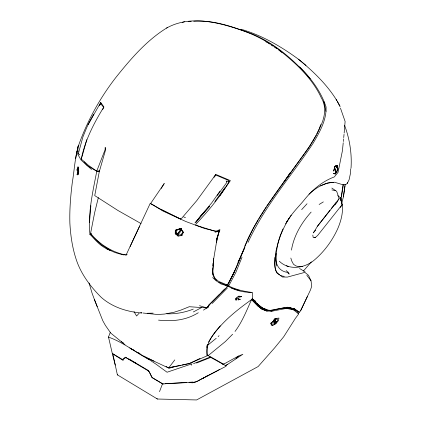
<?xml version="1.0" encoding="UTF-8"?>
<svg xmlns="http://www.w3.org/2000/svg" width="421" height="421" viewBox="0 0 421 421"><rect width="100%" height="100%" fill="white"/><g stroke="black" fill="none" stroke-linecap="round" stroke-linejoin="round"><path stroke-width="0.63" d="M248.048 242.417C264.472 206.143 291.348 176.225 313.124 143.251C319.586 132.199 326.591 120.206 326.075 106.945C320.939 91.42 311.045 78.28 299.542 66.855M91.31 233.255L89.947 234.455L90.468 233.918C95.62 241.265 102.256 247.737 110.965 250.574L101.793 245.117L89.947 234.455C87.852 213.473 92.583 192.765 96.567 172.31L97.109 171.258L99.593 171M337.679 195.66L340.247 197.502C344.652 207.595 341.857 219.009 337.731 228.708C332.306 240.612 324.417 251.442 314.455 259.941C304.736 268.298 289.106 270.729 279.276 261.215M351.019 168.279C352.003 153.697 349.672 138.993 344.573 125.316M103.619 107.85L103.65 107.129M108.476 336.974L112.291 353.435L122.569 359.545L125.253 357.155L136.194 363.386M312.803 235.102L313.219 237.576L315.513 237.344L317.692 235.434L342.062 204.706L340.247 197.502M350.714 168.9L350.477 173.326L349.056 179.846L347.299 183.377L345.578 184.698L342.341 184.593L334.474 182.219L327.57 183.046L320.502 185.84M347.299 183.377L347.362 182.325M341.642 203.49L343.415 196.828L345.125 184.466M89.473 222.504L90.868 205.659M212.6 268.819C212.016 273.071 213.184 277.786 216.605 280.565M213.605 261.915L212.921 271.113L213.415 274.929L215.12 278.507L218.673 281.407L227.577 285.128C238.87 264.841 244.901 242.086 256.905 222.172C266.909 205.227 278.376 189.213 290.095 173.426C300.883 158.028 313.492 143.508 320.691 125.953C324.954 117.006 326.664 106.518 321.191 97.614C312.129 77.953 295.179 62.561 278.365 49.368C267.403 41.632 255.526 35.075 242.828 30.675C218.894 22.339 190.139 14.809 166.5 28.096M276.065 253.505C274.592 262.172 277.749 271.108 287.411 272.361L289.174 274.15M176.809 229.392L175.31 230.298L175.268 233.744L178.109 236.107L181.972 235.507L183.33 232.239L180.919 228.64L179.051 228.729M78.106 151.949L77.648 148.108L78.322 145.855C74.927 157.722 74.354 170.337 72.301 182.525C70.586 196.018 69.481 209.642 69.886 223.251C70.539 235.086 72.217 246.953 75.822 258.268C80.469 273.355 90.152 286.317 101.219 297.337C112.412 307.277 127.184 311.866 141.898 313.04M337.216 200.817L337.1 202.101L334.842 205.006M212.826 265.709L213.068 263.109M213.247 261.157L213.489 258.557M343.215 142.777L342.452 150.56L338.047 172.378L334.316 176.925C321.665 181.593 311.398 190.702 303.209 201.222C298.121 207.216 292.453 212.779 288.411 219.567C282.223 229.503 278.139 240.649 275.792 252.09C275.134 258.941 273.224 266.809 276.96 273.018L282.449 277.018L287.396 277.086L304.857 272.366L308.535 275.329L311.04 280.854L311.745 286.269L310.409 290.106L300.683 310.593L299.505 312.266L298.047 311.44M343.341 141.482L343.594 138.888M343.72 137.588L344.036 134.346M344.162 133.047L345.115 121.464L340.442 108.081M343.041 184.598L340.789 200.459M206.932 347.609L207.132 345.846M343.415 196.828L345.031 185.772M170.715 367.586L189.15 363.639L207.174 355.798C205.069 343.794 212.9 334.379 220.325 325.849M75.738 158.48L76.864 151.239M343.41 184.598L341.368 196.965M291.464 250.1C293.8 235.786 301.504 222.746 311.135 212.089M218.315 230.313L219.373 231.008L217.415 236.634L213.542 259.794L212.563 272.177L213.015 275.045M191.602 365.223L191.86 363.839L167.069 372.238L156.054 364.202L143.871 356.055M78.306 153.807L82.89 136.988L86.352 128.516L88.057 124.695L100.745 102.456L103.903 106.908C93.92 123.142 85.063 140.225 81.258 159.054L88.71 165.532L96.741 171.152L105.097 149.687L105.182 147.403L105.724 149.387L99.267 171.752L94.736 195.591L117.938 210.484L141.051 223.567M340.784 199.991L341.136 198.175M216.457 242.596L218.925 231.618M98.346 197.607L94.688 212.542L90.72 232.645L90.973 233.808C99.672 244.469 112.07 252.242 125.6 254.958M215.078 298.889L208.705 305.325L208.09 307.667L206.837 307.919L189.261 306.714L181.067 310.019L174.01 312.271L164.39 314.066L157.591 314.503L143.172 313.04M217.415 236.634L216.594 239.723L219.373 231.008L215.042 230.987L204.532 228.492L185.861 221.53L163.006 211.042L150.244 203.327L126.147 254.915L121.506 254.442L114.891 252.511L106.145 248.59M82.032 156.644L86.768 139.625M337.384 165.59L336.779 167.774L336.447 166.463L337.384 165.59L337.968 169L336.784 172.121L335.237 173.978L333.479 173.368L335.237 173.978L336.147 172.373L334.621 168.174L333.574 171.1L334.721 167.058L336.032 165.611L337.384 165.59L334.463 166.642L336.147 172.373M274.918 319.06L276.013 318.444L278.955 318.076L278.492 320.565L275.708 323.828L272.75 325.47L270.866 323.675L271.171 322.57M226.14 180.872L226.719 181.73L226.298 183.14L217.325 195.46M207.285 345.341L207.59 344.336M280.712 234.255C277.002 244.39 275.308 255.189 276.471 265.956M81.837 157.249L81.258 159.054L81.537 159.154M78.127 148.187L77.301 150.634L77.443 153.602L81.079 160.085L91.552 169.484M276.523 321.486L275.708 323.828L274.224 323.512L274.955 322.565M251.79 299.447L257.889 305.925L261.983 309.203L266.582 310.982C276.871 309.767 288.974 304.351 297.994 312.25L298.494 313.861L298.263 314.508L295.216 318.623L283.707 336.763L274.739 347.751L258.131 366.559L196.612 399.95L157.417 399.024L117.37 374.827L113.091 355.05M319.423 128.237L320.744 124.584M270.866 323.675L273.482 321.06L273.903 319.886L274.476 324.091L271.445 323.996M77.648 148.108C86.237 122.906 99.061 99.309 115.291 78.217L116.007 77.301C130.926 58.656 146.982 39.906 167.626 27.423M159.517 391.656L162.495 383.826L163.116 383.794M110.36 332.195L108.471 337.095C123.242 342.268 135.451 352.324 149.139 359.639M335.237 173.978L335.942 172.189L336.753 171.315L337.547 168.853L336.447 166.463L334.463 166.642M100.745 102.456L99.403 105.797L100.603 103.592L101.282 103.776M242.017 257.205L235.897 272.287L228.703 285.922C235.739 289.574 243.427 291.279 251.216 292.327M238.754 260.541L238.007 262.33L244.875 247.243L234.418 272.045L227.451 284.843L228.703 285.922M280.96 233.666L282.949 228.966M244.733 246.206L248.337 237.944M276.187 321.902L275.713 322.991L275.276 322.691L274.855 318.708L276.613 318.834M130.11 246.595L139.683 226.051M208.506 342.141C218.857 324.296 235.539 310.961 252.195 299.147L252.726 296.679L252.479 292.442C243.833 292.5 235.202 290.616 227.814 286.022L226.903 286.938M219.741 196.054L230.382 180.62L215.831 174.42L213.994 177.188L215.678 175.441L217.731 175.836L227.85 180.146L229.082 181.114L228.187 183.051C219.225 197.996 207.958 211.395 196.023 224.04L195.707 225.167L216.057 231.613L219.946 229.908L219.062 231.008M331.816 188.05L336.689 191.329L339.152 198.544L338.6 199.701L317.471 226.214L313.429 232.934M300.683 310.593L307.556 296.147M316.234 135.078L309.34 146.713L266.809 206.085M316.771 133.946L319.207 128.842M78.227 146.929L78.906 145.513M297.994 312.25L298.284 311.645L293.363 308.414M234.86 270.587L227.577 285.128L226.24 284.291M248.59 237.349L252.632 229.487M88.057 124.695L93.709 114.117M102.545 109.749L103.35 108.323M252.921 228.924L258.089 219.773M340.431 207.564L342.062 204.706L342.515 204.964M288.185 176.231L290.111 172.947L283.507 182.546M77.538 169.021L76.864 170.221L77.896 167.279L77.201 174.568L77.859 174.878L78.774 171.452L78.332 166.911L77.406 167.095M285.559 223.904L287.501 220.651M288.148 219.567L288.795 218.483M161.232 188.471L164.269 183.461L150.56 203.59L161.106 209.474L180.43 219.02L181.567 218.404L196.802 200.585L215.831 174.42M258.778 218.667L266.098 207.164M286.664 221.988L291.232 215.094M235.029 331.448C242.254 321.818 246.585 310.535 251.547 299.673L257.231 305.388L261.983 309.203L271.977 311.177L288.648 307.977L293.616 309.877L298.494 313.861M219.946 191.166L211.863 202.685L194.96 222.909M227.451 286.59L208.705 305.325L206.837 307.919L203.459 310.135M177.03 229.571L175.478 231.134L177.283 234.66L176.831 234.481L175.81 232.15L177.715 229.524L181.446 228.887L181.625 230.15L183.33 232.239L180.935 234.902L177.862 235.107L175.268 233.744L175.31 230.298L180.919 228.64L181.446 228.887L177.283 234.66L178.109 236.107M214.831 201.585L224.856 187.74M177.862 235.107L181.625 230.15M176.831 234.481L181.446 228.887L179.014 228.819M317.471 226.214L330.027 210.126M331.216 208.611L336.374 202.069M337.963 200.054L339.152 198.544M209.237 305.009L206.837 307.919L199.512 305.688M174.778 359.918L169.347 367.033L168.19 367.817L148.85 358.818M311.345 261.894L303.388 271.061M301.678 209.637L307.03 203.764M115.265 365.107L112.291 353.435M180.935 234.902L183.33 232.239M232.624 334.227L225.403 341.51L208.506 355.35L207.227 355.587M139.104 313.25L136.588 316.003L134.015 311.666M225.146 288.801L208.705 305.325M226.924 286.948L227.987 286.133L221.014 283.97L216.041 280.702L212.652 277.518M212.247 303.42L227.329 288.069M313.429 232.476L315.787 230.092M215.989 297.973L219.625 294.295M221.446 292.458L224.63 289.238M235.844 358.639L238.375 356.103L242.88 354.261L225.645 365.665M218.141 336.611L219.057 335.695M276.013 318.444L271.192 323.07L271.208 325.18L272.75 325.47M308.946 194.192C315.724 188.04 324.059 182.451 333.548 182.409M126.195 255.11L127.147 254.252M216.194 338.305L206.669 346.067M275.276 322.691L274.224 323.512L274.476 324.091L273.482 321.06M334.984 166.3L336.032 165.611M218.478 370.075L219.583 369.396M319.129 204.474L323.333 201.906M201.364 307.672L193.36 311.95M204.364 377.474L202.091 378.779L217.925 370.412M205.501 376.821L208.342 375.19M197.923 380.989L201.922 378.732M222.783 364.312L224.014 363.97L238.375 356.103M225.324 365.681L227.85 364.312M200.054 358.424L189.15 363.639L187.608 363.844M198.28 312.745C185.956 320.397 172.663 321.586 158.528 320.123M197.386 381.237L191.981 382.931M275.318 319.65L277.197 318.876L277.886 320.186L275.713 322.991L275.318 319.65L274.855 318.708M196.544 363.044L210.721 357.413L225.488 365.575L226.072 366.254L195.455 382.157L166.148 383.684M193.486 363.67L209.511 357.313L210.721 357.413L207.585 355.092L208.716 355.74M182.177 22.502L184.535 21.681M314.44 237.718L315.513 237.344M193.276 309.125C184.845 312.424 175.862 314.145 166.79 313.777M174.615 366.486L169.031 368.354L166.09 366.375M238.049 299.899L240.349 299.22L238.149 299.894M215.089 232.224L219.373 231.008M226.719 181.73L229.082 181.114M241.538 296.679L238.875 297.252L238.402 296.616L241.538 296.679L238.865 296.079L236.234 297.821L235.497 299.952L236.534 300.136M180.677 365.265L168.19 367.817M181.961 364.996L187.092 363.912M218.267 230.176L219.946 229.908M222.788 364.149L224.014 363.97M128.926 358.95L148.313 370.475L147.529 370.217L149.429 372.169L152.239 377.6L162.995 383.989L169.068 383.426M99.472 171.042L97.109 171.258L93.841 169.579L87.247 165.527L84.074 161.896M334.848 169.968L335.942 172.189L336.784 172.121M188.161 21.692L191.25 21.45M193.718 21.255C214.3 19.729 234.176 27.37 253.179 34.348C275.634 44.042 294.363 60.303 310.203 78.69M186.445 382.473L165.058 383.689M189.05 382.305L192.95 382.052M302.436 266.388L298.305 266.577L295.889 265.904L293.5 264.288L291.674 260.852L290.832 258.052M147.208 313.271L153.17 313.145M267.298 310.072L262.925 308.277L255.515 302.504C260.467 306.951 266.204 311.54 273.329 310.088C279.181 309.072 285.143 306.556 291.148 307.767M177.715 229.524L180.614 229.545M271.977 311.177L266.582 310.982L263.72 309.698L257.889 305.925M284.259 276.292L282.696 276.192L280.66 275.392M282.954 308.104L286.285 308.346L293.616 309.877M287.096 307.193L294.905 309.114L299.505 312.266M126.158 357.303L123.021 359.534L123.137 360.465L112.302 353.577M287.154 307.262L290.932 307.788M140.73 312.598L141.951 312.819M331.927 189.918L335.227 190.566M121.506 254.442L123.821 254.921M117.37 374.827L117.775 374.916M98.004 171.452L99.267 171.752M263.057 308.414L265.509 309.072M231.561 288.038L239.717 290.611M241.096 29.259C261.988 35.311 281.033 46.468 298.489 59.25C314.713 72.57 330.38 87.7 340.179 106.46M286.406 265.751L288.464 266.561M227.987 286.133L218.952 282.175M183.74 216.947L185.477 217.657M131.199 349.025L133.894 350.125M161.106 209.474L180.43 219.02M265.793 41.742L267.509 42.584M145.503 356.919L153.965 361.144M293.342 308.319L294.905 309.114M209.847 356.382L222.856 363.797M153.328 205.122L153.844 205.416M129.742 347.92L143.966 356.366M162.495 383.826L151.865 377.505L149.008 371.306L126.516 357.966M138.351 352.603L140.04 353.619M299.568 268.487L305.046 271.819M121.285 341.642L123.379 342.989M268.051 42.937L269.666 43.994M271.287 45.052L272.903 46.11M274.524 47.163L276.676 48.573M252.216 298.931L255.842 301.541L252.105 298.6M156.854 398.603L157.417 399.024M286.143 270.598L288.496 272.519L289.053 273.561M78.243 153.718L79.722 154.854M278.297 49.631L281.791 52.414M125 344.657L110.802 333.143L105.413 325.422L102.782 320.697L94.914 300.873L92.057 293.127L89.057 283.007M305.978 65.397L298.489 59.25M279.528 274.734C273.382 271.087 275.329 263.372 274.845 257.499M252.158 298.984L259.52 305.862M162.448 383.468L162.995 383.989M237.676 297.573L239.554 299.399L236.544 298.189L236.923 299.72M235.439 298.594L236.644 299.82M337.174 168.184L337.968 169M181.225 234.608L181.972 235.507M306.841 275.287L311.04 280.854M100.603 103.592L103.824 107.634M336.147 99.388L336.784 100.514M337.416 101.635L339.768 106.239M94.399 299.415L97.251 306.704M334.621 168.174L335.942 172.189M175.478 231.134L175.81 232.15M323.77 101.282L325.991 111.476M273.903 319.886L274.171 322.907M207.011 346.767L207.174 355.798M78.306 167.59L77.859 174.878L78.453 171.684L78.306 167.59M200.575 215.994L195.912 222.293L209.495 206.374L200.575 215.994M77.201 174.568L76.932 174.447L77.211 174.599"/></g></svg>
